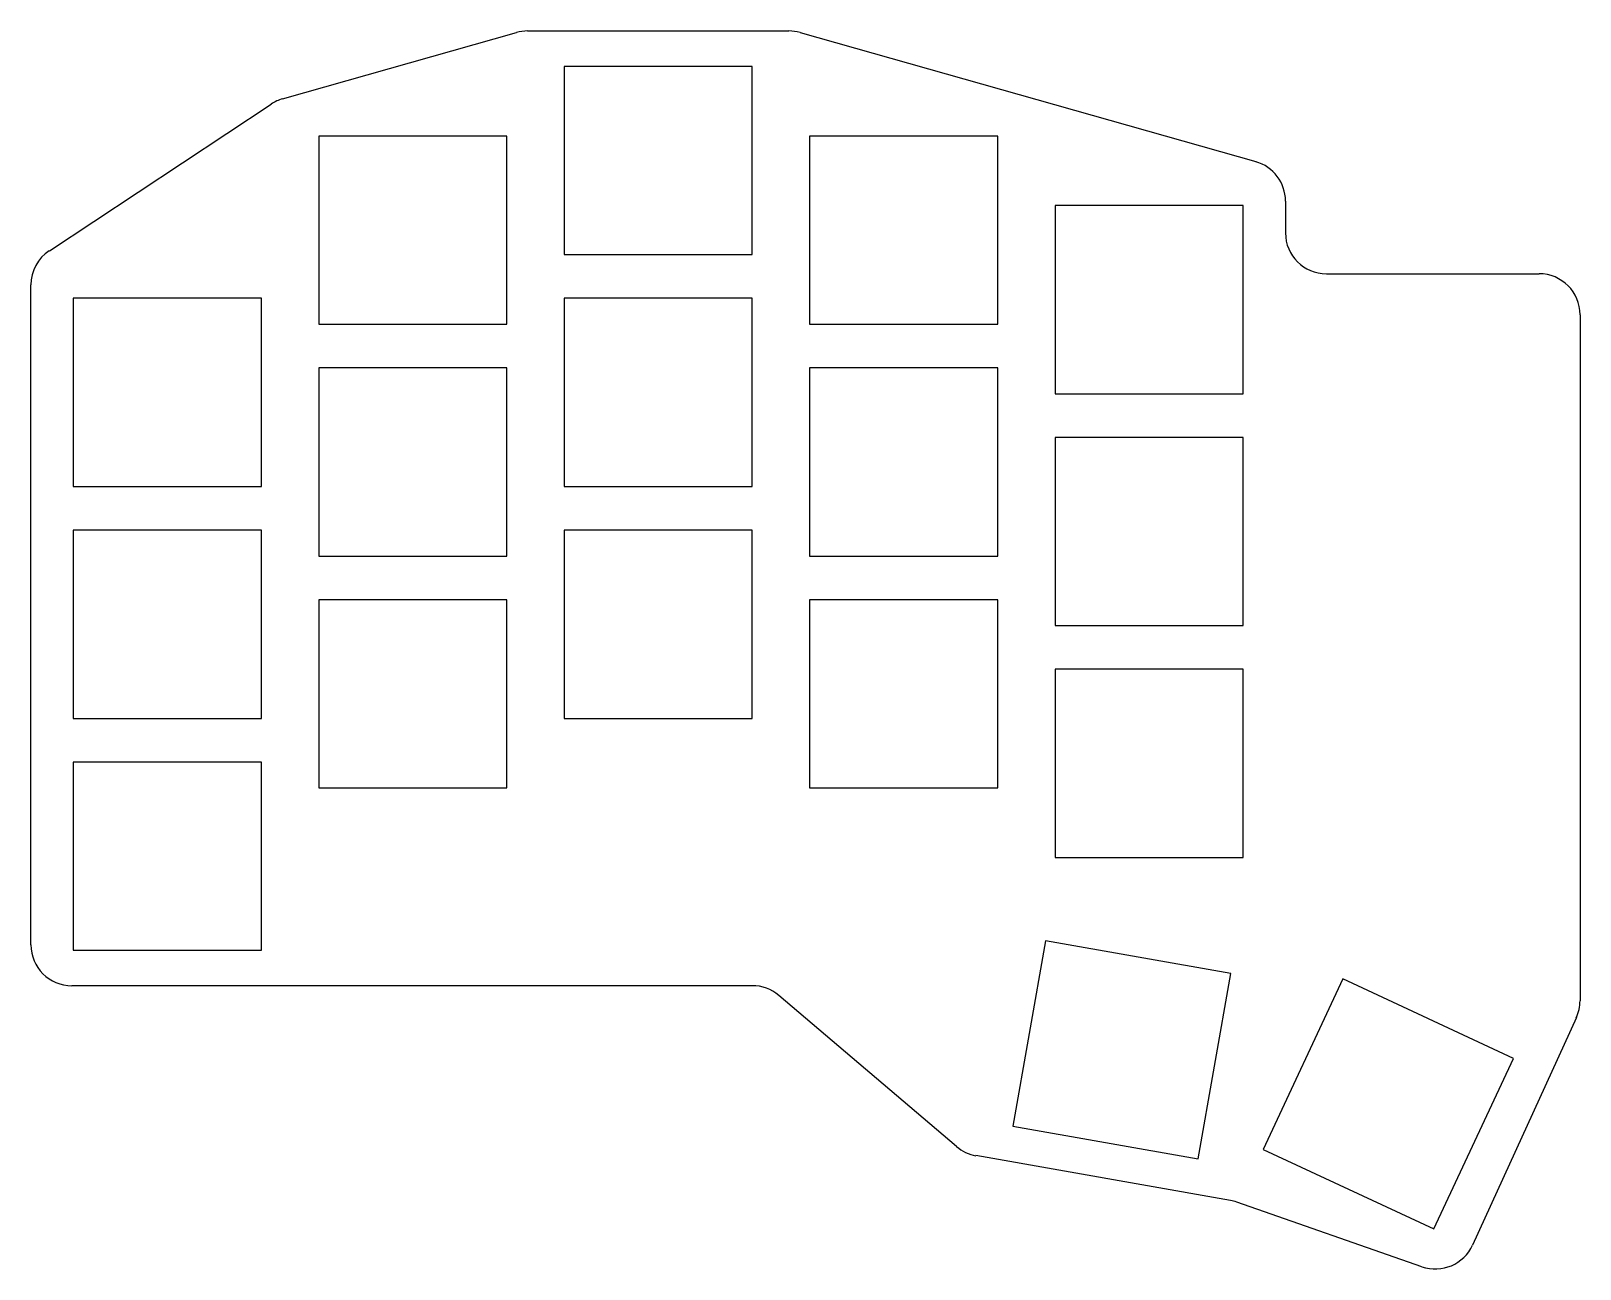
# Model space of a CAD drawing. Header units: millimetres. Extents: x -10 to 104, y -30 to 60.
import ezdxf

# ---------------------------------------------------------------- set-up
doc = ezdxf.new("R2010")
doc.units = ezdxf.units.MM

msp = doc.modelspace()

# ---------------------------------------------------------------- linework, layer by layer
for p, q in [((8.45, 55.53), (25.6, 60.39)), ((26.42, 60.5), (45.58, 60.5)), ((46.4, 60.39), (79.82, 50.92)), ((42.9, 57.9), (29.1, 57.9)), ((29.1, 57.9), (29.1, 44.1)), ((42.9, 44.1), (42.9, 57.9)), ((-8.65, 44.39), (7.61, 55.14)), ((24.9, 52.8), (11.1, 52.8)), ((11.1, 52.8), (11.1, 39)), ((24.9, 39), (24.9, 52.8)), ((60.9, 52.8), (47.1, 52.8)), ((47.1, 52.8), (47.1, 39)), ((60.9, 39), (60.9, 52.8)), ((82, 48.03), (82, 45.7)), ((78.9, 47.7), (65.1, 47.7)), ((65.1, 47.7), (65.1, 33.9)), ((78.9, 33.9), (78.9, 47.7)), ((29.1, 44.1), (42.9, 44.1)), ((85, 42.7), (100.6, 42.7)), ((-10, -6.5), (-10, 41.89)), ((6.9, 40.9), (-6.9, 40.9)), ((-6.9, 40.9), (-6.9, 27.1)), ((6.9, 27.1), (6.9, 40.9)), ((42.9, 40.9), (29.1, 40.9)), ((29.1, 40.9), (29.1, 27.1)), ((42.9, 27.1), (42.9, 40.9)), ((11.1, 39), (24.9, 39)), ((47.1, 39), (60.9, 39)), ((103.6, 39.7), (103.6, -10.6)), ((24.9, 35.8), (11.1, 35.8)), ((11.1, 35.8), (11.1, 22)), ((24.9, 22), (24.9, 35.8)), ((60.9, 35.8), (47.1, 35.8)), ((47.1, 35.8), (47.1, 22)), ((60.9, 22), (60.9, 35.8)), ((65.1, 33.9), (78.9, 33.9)), ((78.9, 30.7), (65.1, 30.7)), ((65.1, 30.7), (65.1, 16.9)), ((78.9, 16.9), (78.9, 30.7)), ((-6.9, 27.1), (6.9, 27.1)), ((29.1, 27.1), (42.9, 27.1)), ((6.9, 23.9), (-6.9, 23.9)), ((-6.9, 23.9), (-6.9, 10.1)), ((6.9, 10.1), (6.9, 23.9)), ((42.9, 23.9), (29.1, 23.9)), ((29.1, 23.9), (29.1, 10.1)), ((42.9, 10.1), (42.9, 23.9)), ((11.1, 22), (24.9, 22)), ((47.1, 22), (60.9, 22)), ((24.9, 18.8), (11.1, 18.8)), ((11.1, 18.8), (11.1, 5)), ((24.9, 5), (24.9, 18.8)), ((60.9, 18.8), (47.1, 18.8)), ((47.1, 18.8), (47.1, 5)), ((60.9, 5), (60.9, 18.8)), ((65.1, 16.9), (78.9, 16.9)), ((78.9, 13.7), (65.1, 13.7)), ((65.1, 13.7), (65.1, -0.1)), ((78.9, -0.1), (78.9, 13.7)), ((-6.9, 10.1), (6.9, 10.1)), ((29.1, 10.1), (42.9, 10.1)), ((6.9, 6.9), (-6.9, 6.9)), ((-6.9, 6.9), (-6.9, -6.9)), ((6.9, -6.9), (6.9, 6.9)), ((11.1, 5), (24.9, 5)), ((47.1, 5), (60.9, 5)), ((65.1, -0.1), (78.9, -0.1)), ((64.4, -6.21), (62.01, -19.8)), ((77.99, -8.6), (64.4, -6.21)), ((-6.9, -6.9), (6.9, -6.9)), ((75.6, -22.19), (77.99, -8.6)), ((86.2, -9), (80.37, -21.51)), ((98.71, -14.83), (86.2, -9)), ((42.9, -9.5), (-7, -9.5)), ((57.88, -21.29), (44.84, -10.21)), ((103.33, -11.84), (95.72, -28.52)), ((92.88, -27.34), (98.71, -14.83)), ((62.01, -19.8), (75.6, -22.19)), ((80.37, -21.51), (92.88, -27.34)), ((77.96, -25.25), (59.3, -21.96)), ((92.01, -30.11), (78.43, -25.37))]:
    msp.add_line(p, q)
for centre, start, end in [((26.42, 57.5), 90, 105.8192), ((45.58, 57.5), 74.1808, 90), ((9.27, 52.64), 105.8192, 123.4691), ((79, 48.03), 0, 74.1808), ((85, 45.7), 180, 270), ((-7, 41.89), 123.4691, 180), ((100.6, 39.7), 0, 90), ((-7, -6.5), 180, 270), ((42.9, -12.5), 49.6532, 90), ((100.6, -10.6), 335.4787, 0), ((59.82, -19.01), 229.6532, 260), ((77.44, -28.2), 70.7762, 80), ((92.99, -27.27), 250.7762, 335.4787)]:
    msp.add_arc(centre, 3, start, end)

doc.saveas('drawing.dxf')
